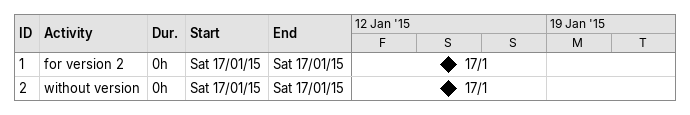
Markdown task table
| ID | Task | Duration | Start | Finish |
|---|---|---|---|---|
| 1 | for version 2 | 0h | 2015-01-17 | 2015-01-17 |
| 2 | without version | 0h | 2015-01-17 | 2015-01-17 |
